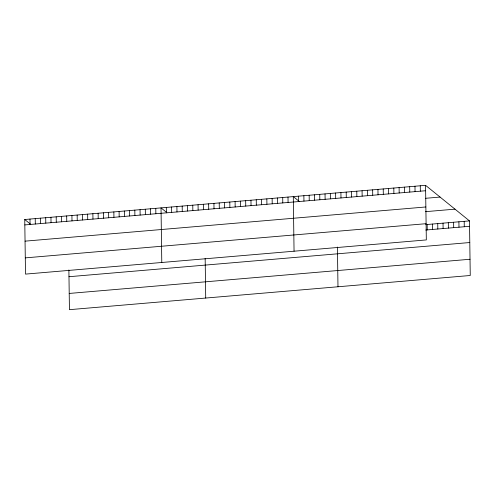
<?xml version="1.0" encoding="UTF-8"?>
<svg xmlns="http://www.w3.org/2000/svg" width="495" height="495" viewBox="0 0 495 495"><rect width="100%" height="100%" fill="white"/><g stroke="black" fill="none" stroke-linecap="round" stroke-linejoin="round"><path stroke-width="0.74" d="M425.564 185.328L426.325 239.92L25.511 274.106L24.75 219.508L425.564 185.328L469.489 220.894L470.25 275.492L69.436 309.672L68.885 269.954M24.824 224.916L425.638 190.736M425.694 198.285L440.055 197.066M25.053 241.152L425.861 206.966M425.514 211.668L454.992 209.156M25.288 257.876L426.096 223.69M425.65 224.631L469.489 220.894M425.725 230.039L469.563 226.302M68.978 276.717L469.792 242.531M69.213 293.442L470.021 259.256M299.091 201.298L293.294 196.608L294.055 251.206M166.821 212.584L161.024 207.888L161.791 262.486M24.75 219.508L30.548 224.204M464.199 221.345L464.273 226.753M458.908 221.797L458.983 227.205M453.618 222.249L453.692 227.657M448.328 222.701L448.402 228.108M443.031 223.152L443.112 228.56M437.741 223.604L437.821 229.012M432.451 224.049L432.531 229.457M427.16 224.501L427.235 229.909M420.267 185.78L420.348 191.188M414.977 186.225L415.058 191.633M409.687 186.677L409.767 192.085M404.396 187.129L404.471 192.536M399.106 187.58L399.18 192.988M393.816 188.032L393.89 193.44M388.525 188.484L388.6 193.892M383.235 188.935L383.309 194.343M377.945 189.387L378.019 194.795M372.655 189.839L372.729 195.247M367.364 190.29L367.439 195.698M362.074 190.742L362.148 196.15M356.784 191.194L356.858 196.602M351.493 191.645L351.568 197.053M346.203 192.091L346.277 197.499M340.907 192.543L340.987 197.951M337.429 247.048L337.98 286.772M335.616 192.994L335.697 198.402M330.326 193.446L330.406 198.854M325.036 193.898L325.116 199.306M319.745 194.349L319.82 199.757M314.455 194.801L314.529 200.209M309.165 195.253L309.239 200.661M303.874 195.704L303.949 201.112M298.584 196.156L298.658 201.564M288.003 197.06L288.078 202.467M282.713 197.511L282.787 202.919M277.423 197.957L277.497 203.371M272.132 198.408L272.207 203.816M266.842 198.86L266.916 204.268M261.552 199.312L261.626 204.72M256.255 199.763L256.336 205.171M250.965 200.215L251.045 205.623M245.675 200.667L245.755 206.075M240.384 201.119L240.465 206.526M235.094 201.57L235.168 206.978M229.804 202.022L229.878 207.43M224.513 202.474L224.588 207.881M219.223 202.925L219.297 208.333M213.933 203.377L214.007 208.785M208.643 203.829L208.717 209.237M205.159 258.334L205.716 298.052M203.352 204.274L203.426 209.682M198.062 204.726L198.136 210.134M192.772 205.178L192.846 210.585M187.481 205.629L187.556 211.037M182.191 206.081L182.265 211.489M176.901 206.533L176.975 211.94M171.604 206.984L171.685 212.392M166.314 207.436L166.394 212.844M155.783 208.333L155.857 213.741M150.542 208.779L150.616 214.187M145.301 209.23L145.375 214.638M140.06 209.676L140.135 215.084M134.819 210.121L134.894 215.529M129.579 210.567L129.653 215.975M124.338 211.019L124.412 216.426M119.097 211.464L119.171 216.872M113.856 211.91L113.93 217.317M108.609 212.355L108.69 217.763M103.368 212.807L103.449 218.215M98.128 213.252L98.202 218.66M92.887 213.698L92.961 219.106M87.646 214.143L87.72 219.551M82.405 214.595L82.479 220.003M77.164 215.04L77.239 220.448M71.924 215.486L71.998 220.894M66.683 215.931L66.757 221.339M61.442 216.377L61.516 221.791M56.201 216.829L56.275 222.236M50.954 217.274L51.035 222.682M45.713 217.72L45.794 223.127M40.472 218.165L40.547 223.579M35.232 218.617L35.306 224.025M29.991 219.062L30.065 224.47"/></g></svg>
